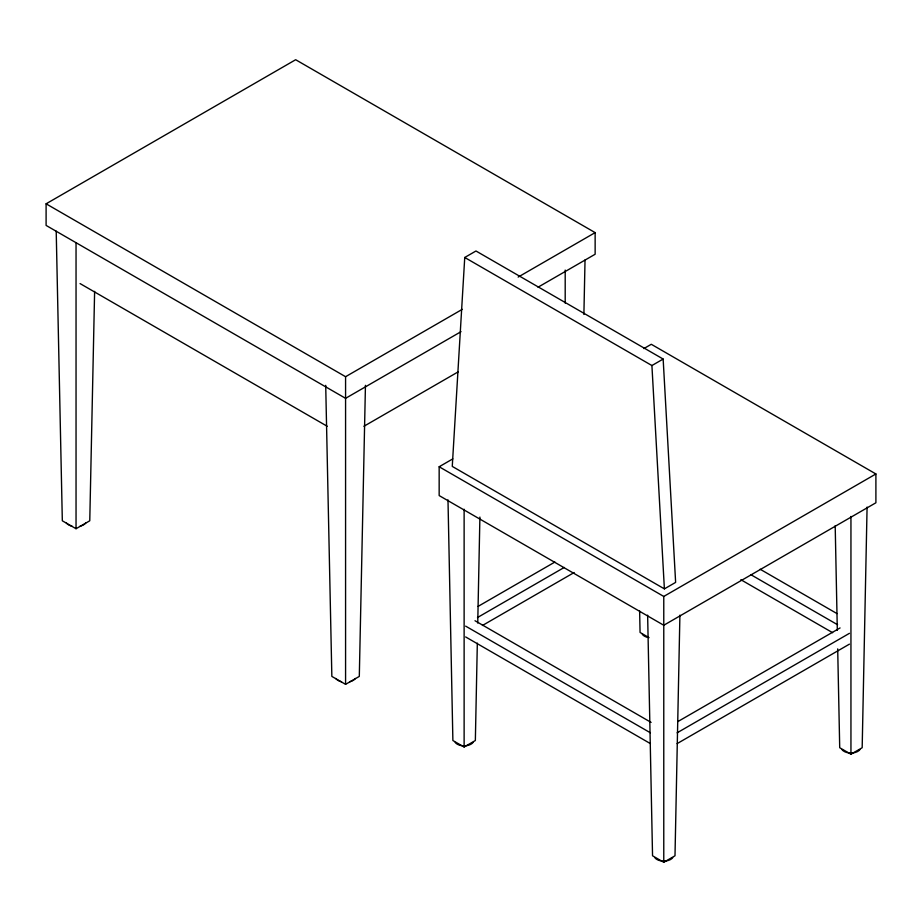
<?xml version="1.0" encoding="UTF-8"?>
<svg xmlns="http://www.w3.org/2000/svg" width="922" height="922" viewBox="0 0 922 922"><rect width="100%" height="100%" fill="white"/><g stroke="black" fill="none" stroke-linecap="round" stroke-linejoin="round"><path stroke-width="1.38" d="M94.62 291.375L89.768 520.792L76.042 528.721L62.327 520.792L56.207 231.157M365.446 385.338L359.303 676.414L345.577 684.331L331.851 676.414L325.708 385.338M477.331 643.118L475.349 740.527L464.123 747.004L452.886 740.527L447.988 499.874M477.746 623.065L479.901 517.069M583.891 314.46L585.032 259.969M679.906 615.147L674.996 855.789L663.771 862.277L652.546 855.789L647.636 615.147M867.083 507.077L862.174 747.73L850.948 754.219L839.712 747.73L837.695 648.892M464.746 257.48L452.264 466.405L664.393 588.87L675.63 582.393L663.149 359.05L475.971 250.991L464.746 257.48L651.912 365.538L664.393 588.87M461.046 331.655L345.577 398.327L46.1 225.417L46.1 203.808L295.662 59.723L595.139 232.621L595.139 254.242L538.022 287.215M46.1 203.808L345.577 376.706L462.291 309.331M518.164 277.073L595.139 232.621M363.902 426.287L458.199 371.843M643.844 348.585L651.289 344.286L875.9 473.966L875.9 502.778L663.771 625.254L439.16 495.575L439.16 466.763L452.806 458.879M651.912 365.538L663.149 359.05M478.034 606.422L554.883 562.051M477.481 617.544L564.241 567.445M482.437 625.485L574.164 572.527M439.16 466.763L663.771 596.442L875.9 473.966M677.682 721.684L840.069 627.94M677.128 732.817L849.427 633.333M677.128 743.616L849.427 644.144M760.143 569.231L837.026 613.614M750.785 574.637L837.579 624.747M740.862 579.708L832.624 632.688M80.064 283.573L327.229 426.275M649.042 637.655L640.064 632.457L639.626 610.975M475.003 620.737L651.093 722.399M465.645 626.13L650.413 732.806M465.645 636.941L650.413 743.616M835.194 525.701L837.314 630.268M850.948 516.447L850.948 754.219M663.771 596.442L663.771 862.277M565.198 270.077L565.198 303.131M464.123 509.244L464.123 747.004M345.577 376.706L345.577 684.331M76.042 242.693L76.042 528.721M859.915 749.586A9.704 5.601 0 0 1 850.948 753.043A9.704 5.601 0 0 1 841.982 749.586M672.737 857.644A9.704 5.601 0 0 1 663.771 861.113A9.704 5.601 0 0 1 654.804 857.644M647.578 637.356A9.704 5.601 0 0 1 642.323 634.324M473.09 742.383A9.704 5.601 0 0 1 465.38 745.794M462.856 745.794A9.704 5.601 0 0 1 455.157 742.383M355.362 678.465A10.591 6.108 0 0 1 349.634 681.773M341.52 681.773A10.591 6.108 0 0 1 335.792 678.465M85.827 522.843A10.591 6.108 0 0 1 80.099 526.162M71.997 526.162A10.591 6.108 0 0 1 66.269 522.843"/></g></svg>
